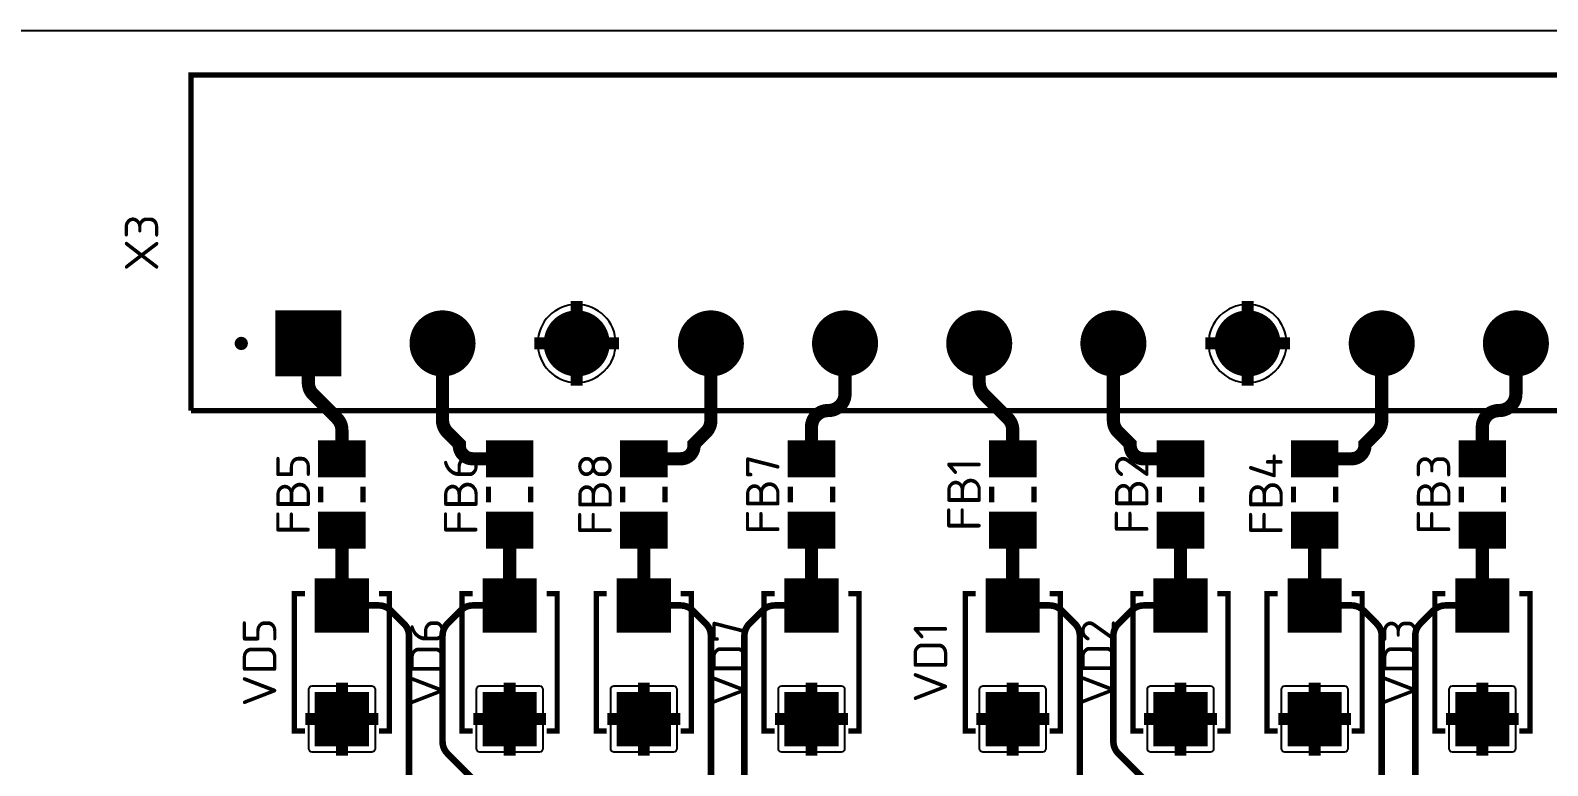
# Model space of a CAD drawing. Header units: millimetres. Extents: x 48 to 829, y 348 to 719.
# Drawn here: x 717.7 to 775.2, y 691.3 to 719.1 of the extents above; entities that cross this region are included whole.
import ezdxf
from ezdxf.enums import TextEntityAlignment as Align

# ---------------------------------------------------------------- set-up
doc = ezdxf.new("R2010")
doc.units = ezdxf.units.MM
doc.layers.add('TOP_ETCH', color=7, linetype='Continuous')
doc.styles.get("Standard").update_dxf_attribs({"font": 'txt.shx'})

msp = doc.modelspace()

# ---------------------------------------------------------------- linework, layer by layer
at = {"layer": 'TOP_ETCH', "color": 9}
msp.add_lwpolyline([(829.25, 616.25), (596, 616.25), (596, 719.12), (829.25, 719.12)], close=True, dxfattribs=at)
at = {"layer": 'TOP_ETCH'}
for points, const_width in [([(808.876, 704.735), (808.876, 717.435), (723.786, 717.435), (723.786, 704.735)], 0.2), ([(738.391, 707.275), (738.391, 708.879)], 0.45), ([(763.791, 707.275), (763.791, 708.879)], 0.45), ([(727.25, 706.125), (727.25, 708.425)], 0.2), ([(727.45, 706.125), (727.45, 708.425)], 0.2), ([(727.65, 706.125), (727.65, 708.425)], 0.2), ([(727.85, 706.125), (727.85, 708.425)], 0.2), ([(728.05, 706.125), (728.05, 708.425)], 0.2), ([(728.25, 706.125), (728.25, 708.425)], 0.2), ([(728.45, 706.125), (728.45, 708.425)], 0.2), ([(728.65, 706.125), (728.65, 708.425)], 0.2), ([(728.85, 706.125), (728.85, 708.425)], 0.2), ([(729.05, 706.125), (729.05, 708.425)], 0.2), ([(729.25, 706.125), (729.25, 708.425)], 0.2), ([(732.85, 706.222), (732.85, 708.328)], 0.2), ([(733.05, 706.156), (733.05, 708.394)], 0.2), ([(733.25, 706.127), (733.25, 708.423)], 0.2), ([(733.45, 706.134), (733.45, 708.416)], 0.2), ([(733.65, 706.177), (733.65, 708.373)], 0.2), ([(733.85, 706.26), (733.85, 708.29)], 0.2), ([(737.85, 706.261), (737.85, 708.289)], 0.2), ([(738.05, 706.177), (738.05, 708.373)], 0.2), ([(738.25, 706.134), (738.25, 708.416)], 0.2), ([(738.45, 706.127), (738.45, 708.423)], 0.2), ([(738.65, 706.155), (738.65, 708.395)], 0.2), ([(738.85, 706.221), (738.85, 708.329)], 0.2), ([(742.85, 706.308), (742.85, 708.242)], 0.2), ([(743.05, 706.205), (743.05, 708.345)], 0.2), ([(743.25, 706.147), (743.25, 708.403)], 0.2), ([(743.45, 706.126), (743.45, 708.424)], 0.2), ([(743.65, 706.14), (743.65, 708.41)], 0.2), ([(743.85, 706.19), (743.85, 708.36)], 0.2), ([(744.05, 706.282), (744.05, 708.268)], 0.2), ([(748.05, 706.24), (748.05, 708.31)], 0.2), ([(748.25, 706.166), (748.25, 708.384)], 0.2), ([(748.45, 706.13), (748.45, 708.42)], 0.2), ([(748.65, 706.13), (748.65, 708.42)], 0.2), ([(748.85, 706.165), (748.85, 708.385)], 0.2), ([(749.05, 706.239), (749.05, 708.311)], 0.2), ([(753.05, 706.283), (753.05, 708.267)], 0.2), ([(753.25, 706.19), (753.25, 708.36)], 0.2), ([(753.45, 706.14), (753.45, 708.41)], 0.2), ([(753.65, 706.126), (753.65, 708.424)], 0.2), ([(753.85, 706.147), (753.85, 708.403)], 0.2), ([(754.05, 706.205), (754.05, 708.345)], 0.2), ([(754.25, 706.306), (754.25, 708.244)], 0.2), ([(758.25, 706.222), (758.25, 708.328)], 0.2), ([(758.45, 706.156), (758.45, 708.394)], 0.2), ([(758.65, 706.127), (758.65, 708.423)], 0.2), ([(758.85, 706.134), (758.85, 708.416)], 0.2), ([(759.05, 706.177), (759.05, 708.373)], 0.2), ([(759.25, 706.26), (759.25, 708.29)], 0.2), ([(763.25, 706.261), (763.25, 708.289)], 0.2), ([(763.45, 706.177), (763.45, 708.373)], 0.2), ([(763.65, 706.134), (763.65, 708.416)], 0.2), ([(763.85, 706.127), (763.85, 708.423)], 0.2), ([(764.05, 706.155), (764.05, 708.395)], 0.2), ([(764.25, 706.221), (764.25, 708.329)], 0.2), ([(768.25, 706.308), (768.25, 708.242)], 0.2), ([(768.45, 706.205), (768.45, 708.345)], 0.2), ([(768.65, 706.147), (768.65, 708.403)], 0.2), ([(768.85, 706.126), (768.85, 708.424)], 0.2), ([(769.05, 706.14), (769.05, 708.41)], 0.2), ([(769.25, 706.19), (769.25, 708.36)], 0.2), ([(769.45, 706.282), (769.45, 708.268)], 0.2), ([(773.45, 706.24), (773.45, 708.31)], 0.2), ([(773.65, 706.166), (773.65, 708.384)], 0.2), ([(773.85, 706.13), (773.85, 708.42)], 0.2), ([(774.05, 706.13), (774.05, 708.42)], 0.2), ([(774.25, 706.165), (774.25, 708.385)], 0.2), ([(774.45, 706.239), (774.45, 708.311)], 0.2), ([(732.25, 706.832), (732.25, 707.718)], 0.2), ([(732.45, 706.513), (732.45, 708.037)], 0.2), ([(732.65, 706.334), (732.65, 708.216)], 0.2), ([(734.05, 706.394), (734.05, 708.156)], 0.2), ([(734.25, 706.612), (734.25, 707.938)], 0.2), ([(737.45, 706.614), (737.45, 707.936)], 0.2), ([(737.65, 706.396), (737.65, 708.154)], 0.2), ([(739.05, 706.333), (739.05, 708.217)], 0.2), ([(739.25, 706.511), (739.25, 708.039)], 0.2), ([(739.45, 706.827), (739.45, 707.723)], 0.2), ([(742.45, 706.746), (742.45, 707.804)], 0.2), ([(742.65, 706.47), (742.65, 708.08)], 0.2), ([(744.25, 706.43), (744.25, 708.12)], 0.2), ([(744.45, 706.672), (744.45, 707.878)], 0.2), ([(747.65, 706.561), (747.65, 707.989)], 0.2), ([(747.85, 706.364), (747.85, 708.186)], 0.2), ([(749.25, 706.362), (749.25, 708.188)], 0.2), ([(749.45, 706.558), (749.45, 707.992)], 0.2), ([(752.65, 706.675), (752.65, 707.875)], 0.2), ([(752.85, 706.431), (752.85, 708.119)], 0.2), ([(754.45, 706.468), (754.45, 708.082)], 0.2), ([(754.65, 706.742), (754.65, 707.808)], 0.2), ([(757.65, 706.832), (757.65, 707.718)], 0.2), ([(757.85, 706.513), (757.85, 708.037)], 0.2), ([(758.05, 706.334), (758.05, 708.216)], 0.2), ([(759.45, 706.394), (759.45, 708.156)], 0.2), ([(759.65, 706.612), (759.65, 707.938)], 0.2), ([(762.85, 706.614), (762.85, 707.936)], 0.2), ([(763.05, 706.396), (763.05, 708.154)], 0.2), ([(764.45, 706.333), (764.45, 708.217)], 0.2), ([(764.65, 706.511), (764.65, 708.039)], 0.2), ([(764.85, 706.827), (764.85, 707.723)], 0.2), ([(767.85, 706.746), (767.85, 707.804)], 0.2), ([(768.05, 706.47), (768.05, 708.08)], 0.2), ([(769.65, 706.43), (769.65, 708.12)], 0.2), ([(769.85, 706.672), (769.85, 707.878)], 0.2), ([(773.05, 706.561), (773.05, 707.989)], 0.2), ([(773.25, 706.364), (773.25, 708.186)], 0.2), ([(774.65, 706.362), (774.65, 708.188)], 0.2), ([(774.85, 706.558), (774.85, 707.992)], 0.2), ([(734.45, 707.117), (734.45, 707.433)], 0.2), ([(738.391, 707.275), (736.787, 707.275)], 0.45), ([(737.25, 707.132), (737.25, 707.418)], 0.2), ([(738.391, 705.671), (738.391, 707.275)], 0.45), ([(739.995, 707.275), (738.391, 707.275)], 0.45), ([(747.45, 706.943), (747.45, 707.607)], 0.2), ([(749.65, 706.937), (749.65, 707.613)], 0.2), ([(759.85, 707.117), (759.85, 707.433)], 0.2), ([(763.791, 707.275), (762.187, 707.275)], 0.45), ([(762.65, 707.132), (762.65, 707.418)], 0.2), ([(763.791, 705.671), (763.791, 707.275)], 0.45), ([(765.395, 707.275), (763.791, 707.275)], 0.45), ([(772.85, 706.943), (772.85, 707.607)], 0.2), ([(775.05, 706.937), (775.05, 707.613)], 0.2), ([(808.876, 704.735), (723.786, 704.735)], 0.2), ([(723.786, 704.735), (808.876, 704.735)], 0.2), ([(736.25, 704.707), (736.25, 704.763)], 0.2), ([(761.65, 704.707), (761.65, 704.763)], 0.2), ([(728.85, 702.31), (728.85, 703.51)], 0.2), ([(729.05, 702.31), (729.05, 703.51)], 0.2), ([(729.25, 702.31), (729.25, 703.51)], 0.2), ([(729.45, 702.31), (729.45, 703.51)], 0.2), ([(729.65, 702.31), (729.65, 703.51)], 0.2), ([(729.85, 702.31), (729.85, 703.51)], 0.2), ([(730.05, 702.31), (730.05, 703.51)], 0.2), ([(730.25, 702.31), (730.25, 703.51)], 0.2), ([(735.25, 702.31), (735.25, 703.51)], 0.2), ([(735.45, 702.31), (735.45, 703.51)], 0.2), ([(735.65, 702.31), (735.65, 703.51)], 0.2), ([(735.85, 702.31), (735.85, 703.51)], 0.2), ([(736.05, 702.31), (736.05, 703.51)], 0.2), ([(736.25, 702.31), (736.25, 703.51)], 0.2), ([(736.45, 702.31), (736.45, 703.51)], 0.2), ([(736.65, 702.31), (736.65, 703.51)], 0.2), ([(740.25, 702.31), (740.25, 703.51)], 0.2), ([(740.45, 702.31), (740.45, 703.51)], 0.2), ([(740.65, 702.31), (740.65, 703.51)], 0.2), ([(740.85, 702.31), (740.85, 703.51)], 0.2), ([(741.05, 702.31), (741.05, 703.51)], 0.2), ([(741.25, 702.31), (741.25, 703.51)], 0.2), ([(741.45, 702.31), (741.45, 703.51)], 0.2), ([(741.65, 702.31), (741.65, 703.51)], 0.2), ([(746.65, 702.31), (746.65, 703.51)], 0.2), ([(746.85, 702.31), (746.85, 703.51)], 0.2), ([(747.05, 702.31), (747.05, 703.51)], 0.2), ([(747.25, 702.31), (747.25, 703.51)], 0.2), ([(747.45, 702.31), (747.45, 703.51)], 0.2), ([(747.65, 702.31), (747.65, 703.51)], 0.2), ([(747.85, 702.31), (747.85, 703.51)], 0.2), ([(748.05, 702.31), (748.05, 703.51)], 0.2), ([(754.25, 702.31), (754.25, 703.51)], 0.2), ([(754.45, 702.31), (754.45, 703.51)], 0.2), ([(754.65, 702.31), (754.65, 703.51)], 0.2), ([(754.85, 702.31), (754.85, 703.51)], 0.2), ([(755.05, 702.31), (755.05, 703.51)], 0.2), ([(755.25, 702.31), (755.25, 703.51)], 0.2), ([(755.45, 702.31), (755.45, 703.51)], 0.2), ([(755.65, 702.31), (755.65, 703.51)], 0.2), ([(760.65, 702.31), (760.65, 703.51)], 0.2), ([(760.85, 702.31), (760.85, 703.51)], 0.2), ([(761.05, 702.31), (761.05, 703.51)], 0.2), ([(761.25, 702.31), (761.25, 703.51)], 0.2), ([(761.45, 702.31), (761.45, 703.51)], 0.2), ([(761.65, 702.31), (761.65, 703.51)], 0.2), ([(761.85, 702.31), (761.85, 703.51)], 0.2), ([(762.05, 702.31), (762.05, 703.51)], 0.2), ([(765.65, 702.31), (765.65, 703.51)], 0.2), ([(765.85, 702.31), (765.85, 703.51)], 0.2), ([(766.05, 702.31), (766.05, 703.51)], 0.2), ([(766.25, 702.31), (766.25, 703.51)], 0.2), ([(766.45, 702.31), (766.45, 703.51)], 0.2), ([(766.65, 702.31), (766.65, 703.51)], 0.2), ([(766.85, 702.31), (766.85, 703.51)], 0.2), ([(767.05, 702.31), (767.05, 703.51)], 0.2), ([(772.05, 702.31), (772.05, 703.51)], 0.2), ([(772.25, 702.31), (772.25, 703.51)], 0.2), ([(772.45, 702.31), (772.45, 703.51)], 0.2), ([(772.65, 702.31), (772.65, 703.51)], 0.2), ([(772.85, 702.31), (772.85, 703.51)], 0.2), ([(773.05, 702.31), (773.05, 703.51)], 0.2), ([(773.25, 702.31), (773.25, 703.51)], 0.2), ([(773.45, 702.31), (773.45, 703.51)], 0.2), ([(728.701, 701.26), (728.701, 701.86)], 0.2), ([(730.301, 701.26), (730.301, 701.86)], 0.2), ([(735.051, 701.26), (735.051, 701.86)], 0.2), ([(736.651, 701.26), (736.651, 701.86)], 0.2), ([(740.131, 701.26), (740.131, 701.86)], 0.2), ([(741.731, 701.26), (741.731, 701.86)], 0.2), ([(746.481, 701.26), (746.481, 701.86)], 0.2), ([(748.081, 701.26), (748.081, 701.86)], 0.2), ([(754.101, 701.26), (754.101, 701.86)], 0.2), ([(755.701, 701.26), (755.701, 701.86)], 0.2), ([(760.451, 701.26), (760.451, 701.86)], 0.2), ([(762.051, 701.26), (762.051, 701.86)], 0.2), ([(765.531, 701.26), (765.531, 701.86)], 0.2), ([(767.131, 701.26), (767.131, 701.86)], 0.2), ([(771.881, 701.26), (771.881, 701.86)], 0.2), ([(773.481, 701.26), (773.481, 701.86)], 0.2)]:
    msp.add_lwpolyline(points, dxfattribs=dict(at, const_width=const_width))
at = {"layer": 'TOP_ETCH', "const_width": 0.2}
for points in [[(729.381, 706.125), (727.081, 706.125), (727.081, 708.425), (729.381, 708.425)], [(730.301, 702.31), (728.701, 702.31), (728.701, 703.51), (730.301, 703.51)], [(736.651, 702.31), (735.051, 702.31), (735.051, 703.51), (736.651, 703.51)], [(741.731, 702.31), (740.131, 702.31), (740.131, 703.51), (741.731, 703.51)], [(748.081, 702.31), (746.481, 702.31), (746.481, 703.51), (748.081, 703.51)], [(755.701, 702.31), (754.101, 702.31), (754.101, 703.51), (755.701, 703.51)], [(762.051, 702.31), (760.451, 702.31), (760.451, 703.51), (762.051, 703.51)], [(767.131, 702.31), (765.531, 702.31), (765.531, 703.51), (767.131, 703.51)], [(773.481, 702.31), (771.881, 702.31), (771.881, 703.51), (773.481, 703.51)]]:
    msp.add_lwpolyline(points, close=True, dxfattribs=at)
for points in [[(734.461, 707.275, 1), (732.161, 707.275, 1)], [(739.541, 707.275, 1), (737.241, 707.275, 1)], [(744.621, 707.275, 1), (742.321, 707.275, 1)], [(749.701, 707.275, 1), (747.401, 707.275, 1)], [(754.781, 707.275, 1), (752.481, 707.275, 1)], [(759.861, 707.275, 1), (757.561, 707.275, 1)], [(764.941, 707.275, 1), (762.641, 707.275, 1)], [(770.021, 707.275, 1), (767.721, 707.275, 1)], [(775.101, 707.275, 1), (772.801, 707.275, 1)]]:
    msp.add_lwpolyline(points, format="xyb", close=True, dxfattribs=at)
at = {"layer": 'TOP_ETCH'}
for points in [[(738.391, 708.754, 1), (738.391, 705.796, 1)], [(763.791, 708.754, 1), (763.791, 705.796, 1)]]:
    msp.add_lwpolyline(points, format="xyb", close=True, dxfattribs=at)
for points, const_width in [([(725.691, 707.4, 1), (725.691, 707.15, 1), (725.691, 707.4)], 0.25), ([(729.501, 702.91), (729.501, 703.992, 0.198909), (729.315, 704.441), (728.417, 705.339, -0.198909), (728.231, 705.788), (728.231, 707.275)], 0.5), ([(735.851, 702.91), (734.451, 702.91, -0.414214), (733.946, 703.415), (733.946, 703.465), (733.497, 703.914, -0.198909), (733.311, 704.363), (733.311, 707.275)], 0.5), ([(740.931, 702.91), (742.331, 702.91, 0.414214), (742.836, 703.415), (742.836, 703.465), (743.285, 703.914, 0.198909), (743.471, 704.363), (743.471, 707.275)], 0.5), ([(747.281, 702.91), (747.281, 704.11, -0.414214), (747.906, 704.735), (747.916, 704.735, 0.414214), (748.551, 705.37), (748.551, 707.275)], 0.5), ([(754.901, 702.91), (754.901, 703.992, 0.198909), (754.715, 704.441), (753.817, 705.339, -0.198909), (753.631, 705.788), (753.631, 707.275)], 0.5), ([(761.251, 702.91), (759.851, 702.91, -0.414214), (759.346, 703.415), (759.346, 703.465), (758.897, 703.914, -0.198909), (758.711, 704.363), (758.711, 707.275)], 0.5), ([(766.331, 702.91), (767.731, 702.91, 0.414214), (768.236, 703.415), (768.236, 703.465), (768.685, 703.914, 0.198909), (768.871, 704.363), (768.871, 707.275)], 0.5), ([(772.681, 702.91), (772.681, 704.11, -0.414214), (773.306, 704.735), (773.316, 704.735, 0.414214), (773.951, 705.37), (773.951, 707.275)], 0.5)]:
    msp.add_lwpolyline(points, format="xyb", dxfattribs=dict(at, const_width=const_width))
at = {"layer": 'TOP_ETCH', "color": 9, "const_width": 0.2}
for points in [[(730.301, 699.61), (728.701, 699.61), (728.701, 700.81), (730.301, 700.81)], [(736.651, 699.61), (735.051, 699.61), (735.051, 700.81), (736.651, 700.81)], [(741.731, 699.61), (740.131, 699.61), (740.131, 700.81), (741.731, 700.81)], [(748.081, 699.61), (746.481, 699.61), (746.481, 700.81), (748.081, 700.81)], [(755.701, 699.61), (754.101, 699.61), (754.101, 700.81), (755.701, 700.81)], [(762.051, 699.61), (760.451, 699.61), (760.451, 700.81), (762.051, 700.81)], [(767.131, 699.61), (765.531, 699.61), (765.531, 700.81), (767.131, 700.81)], [(773.481, 699.61), (771.881, 699.61), (771.881, 700.81), (773.481, 700.81)], [(730.426, 696.435), (728.576, 696.435), (728.576, 698.285), (730.426, 698.285)], [(736.776, 696.435), (734.926, 696.435), (734.926, 698.285), (736.776, 698.285)], [(741.856, 696.435), (740.006, 696.435), (740.006, 698.285), (741.856, 698.285)], [(748.206, 696.435), (746.356, 696.435), (746.356, 698.285), (748.206, 698.285)], [(755.826, 696.435), (753.976, 696.435), (753.976, 698.285), (755.826, 698.285)], [(762.176, 696.435), (760.326, 696.435), (760.326, 698.285), (762.176, 698.285)], [(767.256, 696.435), (765.406, 696.435), (765.406, 698.285), (767.256, 698.285)], [(773.606, 696.435), (771.756, 696.435), (771.756, 698.285), (773.606, 698.285)], [(730.426, 692.135), (728.576, 692.135), (728.576, 693.985), (730.426, 693.985)], [(736.776, 692.135), (734.926, 692.135), (734.926, 693.985), (736.776, 693.985)], [(741.856, 692.135), (740.006, 692.135), (740.006, 693.985), (741.856, 693.985)], [(748.206, 692.135), (746.356, 692.135), (746.356, 693.985), (748.206, 693.985)], [(755.826, 692.135), (753.976, 692.135), (753.976, 693.985), (755.826, 693.985)], [(762.176, 692.135), (760.326, 692.135), (760.326, 693.985), (762.176, 693.985)], [(767.256, 692.135), (765.406, 692.135), (765.406, 693.985), (767.256, 693.985)], [(773.606, 692.135), (771.756, 692.135), (771.756, 693.985), (773.606, 693.985)]]:
    msp.add_lwpolyline(points, close=True, dxfattribs=at)
at = {"layer": 'TOP_ETCH', "color": 9}
for points, const_width in [([(728.85, 699.61), (728.85, 700.81)], 0.2), ([(729.05, 699.61), (729.05, 700.81)], 0.2), ([(729.25, 699.61), (729.25, 700.81)], 0.2), ([(729.45, 699.61), (729.45, 700.81)], 0.2), ([(729.65, 699.61), (729.65, 700.81)], 0.2), ([(729.85, 699.61), (729.85, 700.81)], 0.2), ([(730.05, 699.61), (730.05, 700.81)], 0.2), ([(730.25, 699.61), (730.25, 700.81)], 0.2), ([(735.25, 699.61), (735.25, 700.81)], 0.2), ([(735.45, 699.61), (735.45, 700.81)], 0.2), ([(735.65, 699.61), (735.65, 700.81)], 0.2), ([(735.85, 699.61), (735.85, 700.81)], 0.2), ([(736.05, 699.61), (736.05, 700.81)], 0.2), ([(736.25, 699.61), (736.25, 700.81)], 0.2), ([(736.45, 699.61), (736.45, 700.81)], 0.2), ([(736.65, 699.61), (736.65, 700.81)], 0.2), ([(740.25, 699.61), (740.25, 700.81)], 0.2), ([(740.45, 699.61), (740.45, 700.81)], 0.2), ([(740.65, 699.61), (740.65, 700.81)], 0.2), ([(740.85, 699.61), (740.85, 700.81)], 0.2), ([(741.05, 699.61), (741.05, 700.81)], 0.2), ([(741.25, 699.61), (741.25, 700.81)], 0.2), ([(741.45, 699.61), (741.45, 700.81)], 0.2), ([(741.65, 699.61), (741.65, 700.81)], 0.2), ([(746.65, 699.61), (746.65, 700.81)], 0.2), ([(746.85, 699.61), (746.85, 700.81)], 0.2), ([(747.05, 699.61), (747.05, 700.81)], 0.2), ([(747.25, 699.61), (747.25, 700.81)], 0.2), ([(747.45, 699.61), (747.45, 700.81)], 0.2), ([(747.65, 699.61), (747.65, 700.81)], 0.2), ([(747.85, 699.61), (747.85, 700.81)], 0.2), ([(748.05, 699.61), (748.05, 700.81)], 0.2), ([(754.25, 699.61), (754.25, 700.81)], 0.2), ([(754.45, 699.61), (754.45, 700.81)], 0.2), ([(754.65, 699.61), (754.65, 700.81)], 0.2), ([(754.85, 699.61), (754.85, 700.81)], 0.2), ([(755.05, 699.61), (755.05, 700.81)], 0.2), ([(755.25, 699.61), (755.25, 700.81)], 0.2), ([(755.45, 699.61), (755.45, 700.81)], 0.2), ([(755.65, 699.61), (755.65, 700.81)], 0.2), ([(760.65, 699.61), (760.65, 700.81)], 0.2), ([(760.85, 699.61), (760.85, 700.81)], 0.2), ([(761.05, 699.61), (761.05, 700.81)], 0.2), ([(761.25, 699.61), (761.25, 700.81)], 0.2), ([(761.45, 699.61), (761.45, 700.81)], 0.2), ([(761.65, 699.61), (761.65, 700.81)], 0.2), ([(761.85, 699.61), (761.85, 700.81)], 0.2), ([(762.05, 699.61), (762.05, 700.81)], 0.2), ([(765.65, 699.61), (765.65, 700.81)], 0.2), ([(765.85, 699.61), (765.85, 700.81)], 0.2), ([(766.05, 699.61), (766.05, 700.81)], 0.2), ([(766.25, 699.61), (766.25, 700.81)], 0.2), ([(766.45, 699.61), (766.45, 700.81)], 0.2), ([(766.65, 699.61), (766.65, 700.81)], 0.2), ([(766.85, 699.61), (766.85, 700.81)], 0.2), ([(767.05, 699.61), (767.05, 700.81)], 0.2), ([(772.05, 699.61), (772.05, 700.81)], 0.2), ([(772.25, 699.61), (772.25, 700.81)], 0.2), ([(772.45, 699.61), (772.45, 700.81)], 0.2), ([(772.65, 699.61), (772.65, 700.81)], 0.2), ([(772.85, 699.61), (772.85, 700.81)], 0.2), ([(773.05, 699.61), (773.05, 700.81)], 0.2), ([(773.25, 699.61), (773.25, 700.81)], 0.2), ([(773.45, 699.61), (773.45, 700.81)], 0.2), ([(729.501, 700.21), (729.501, 697.36)], 0.5), ([(735.851, 700.21), (735.851, 697.36)], 0.5), ([(740.931, 700.21), (740.931, 697.36)], 0.5), ([(747.281, 700.21), (747.281, 697.36)], 0.5), ([(754.901, 700.21), (754.901, 697.36)], 0.5), ([(761.251, 700.21), (761.251, 697.36)], 0.5), ([(766.331, 700.21), (766.331, 697.36)], 0.5), ([(772.681, 700.21), (772.681, 697.36)], 0.5), ([(728.65, 696.435), (728.65, 698.285)], 0.2), ([(728.85, 696.435), (728.85, 698.285)], 0.2), ([(729.05, 696.435), (729.05, 698.285)], 0.2), ([(729.25, 696.435), (729.25, 698.285)], 0.2), ([(729.45, 696.435), (729.45, 698.285)], 0.2), ([(729.65, 696.435), (729.65, 698.285)], 0.2), ([(729.85, 696.435), (729.85, 698.285)], 0.2), ([(730.05, 696.435), (730.05, 698.285)], 0.2), ([(730.25, 696.435), (730.25, 698.285)], 0.2), ([(735.05, 696.435), (735.05, 698.285)], 0.2), ([(735.25, 696.435), (735.25, 698.285)], 0.2), ([(735.45, 696.435), (735.45, 698.285)], 0.2), ([(735.65, 696.435), (735.65, 698.285)], 0.2), ([(735.85, 696.435), (735.85, 698.285)], 0.2), ([(736.05, 696.435), (736.05, 698.285)], 0.2), ([(736.25, 696.435), (736.25, 698.285)], 0.2), ([(736.45, 696.435), (736.45, 698.285)], 0.2), ([(736.65, 696.435), (736.65, 698.285)], 0.2), ([(740.05, 696.435), (740.05, 698.285)], 0.2), ([(740.25, 696.435), (740.25, 698.285)], 0.2), ([(740.45, 696.435), (740.45, 698.285)], 0.2), ([(740.65, 696.435), (740.65, 698.285)], 0.2), ([(740.85, 696.435), (740.85, 698.285)], 0.2), ([(741.05, 696.435), (741.05, 698.285)], 0.2), ([(741.25, 696.435), (741.25, 698.285)], 0.2), ([(741.45, 696.435), (741.45, 698.285)], 0.2), ([(741.65, 696.435), (741.65, 698.285)], 0.2), ([(741.85, 696.435), (741.85, 698.285)], 0.2), ([(746.45, 696.435), (746.45, 698.285)], 0.2), ([(746.65, 696.435), (746.65, 698.285)], 0.2), ([(746.85, 696.435), (746.85, 698.285)], 0.2), ([(747.05, 696.435), (747.05, 698.285)], 0.2), ([(747.25, 696.435), (747.25, 698.285)], 0.2), ([(747.45, 696.435), (747.45, 698.285)], 0.2), ([(747.65, 696.435), (747.65, 698.285)], 0.2), ([(747.85, 696.435), (747.85, 698.285)], 0.2), ([(748.05, 696.435), (748.05, 698.285)], 0.2), ([(754.05, 696.435), (754.05, 698.285)], 0.2), ([(754.25, 696.435), (754.25, 698.285)], 0.2), ([(754.45, 696.435), (754.45, 698.285)], 0.2), ([(754.65, 696.435), (754.65, 698.285)], 0.2), ([(754.85, 696.435), (754.85, 698.285)], 0.2), ([(755.05, 696.435), (755.05, 698.285)], 0.2), ([(755.25, 696.435), (755.25, 698.285)], 0.2), ([(755.45, 696.435), (755.45, 698.285)], 0.2), ([(755.65, 696.435), (755.65, 698.285)], 0.2), ([(760.45, 696.435), (760.45, 698.285)], 0.2), ([(760.65, 696.435), (760.65, 698.285)], 0.2), ([(760.85, 696.435), (760.85, 698.285)], 0.2), ([(761.05, 696.435), (761.05, 698.285)], 0.2), ([(761.25, 696.435), (761.25, 698.285)], 0.2), ([(761.45, 696.435), (761.45, 698.285)], 0.2), ([(761.65, 696.435), (761.65, 698.285)], 0.2), ([(761.85, 696.435), (761.85, 698.285)], 0.2), ([(762.05, 696.435), (762.05, 698.285)], 0.2), ([(765.45, 696.435), (765.45, 698.285)], 0.2), ([(765.65, 696.435), (765.65, 698.285)], 0.2), ([(765.85, 696.435), (765.85, 698.285)], 0.2), ([(766.05, 696.435), (766.05, 698.285)], 0.2), ([(766.25, 696.435), (766.25, 698.285)], 0.2), ([(766.45, 696.435), (766.45, 698.285)], 0.2), ([(766.65, 696.435), (766.65, 698.285)], 0.2), ([(766.85, 696.435), (766.85, 698.285)], 0.2), ([(767.05, 696.435), (767.05, 698.285)], 0.2), ([(767.25, 696.435), (767.25, 698.285)], 0.2), ([(771.85, 696.435), (771.85, 698.285)], 0.2), ([(772.05, 696.435), (772.05, 698.285)], 0.2), ([(772.25, 696.435), (772.25, 698.285)], 0.2), ([(772.45, 696.435), (772.45, 698.285)], 0.2), ([(772.65, 696.435), (772.65, 698.285)], 0.2), ([(772.85, 696.435), (772.85, 698.285)], 0.2), ([(773.05, 696.435), (773.05, 698.285)], 0.2), ([(773.25, 696.435), (773.25, 698.285)], 0.2), ([(773.45, 696.435), (773.45, 698.285)], 0.2), ([(728.101, 697.81), (727.701, 697.81), (727.701, 692.61), (728.101, 692.61)], 0.2), ([(730.901, 697.81), (731.301, 697.81), (731.301, 692.61), (730.901, 692.61)], 0.2), ([(734.451, 697.81), (734.051, 697.81), (734.051, 692.61), (734.451, 692.61)], 0.2), ([(737.251, 697.81), (737.651, 697.81), (737.651, 692.61), (737.251, 692.61)], 0.2), ([(739.531, 697.81), (739.131, 697.81), (739.131, 692.61), (739.531, 692.61)], 0.2), ([(742.331, 697.81), (742.731, 697.81), (742.731, 692.61), (742.331, 692.61)], 0.2), ([(745.881, 697.81), (745.481, 697.81), (745.481, 692.61), (745.881, 692.61)], 0.2), ([(748.681, 697.81), (749.081, 697.81), (749.081, 692.61), (748.681, 692.61)], 0.2), ([(753.501, 697.81), (753.101, 697.81), (753.101, 692.61), (753.501, 692.61)], 0.2), ([(756.301, 697.81), (756.701, 697.81), (756.701, 692.61), (756.301, 692.61)], 0.2), ([(759.851, 697.81), (759.451, 697.81), (759.451, 692.61), (759.851, 692.61)], 0.2), ([(762.651, 697.81), (763.051, 697.81), (763.051, 692.61), (762.651, 692.61)], 0.2), ([(764.931, 697.81), (764.531, 697.81), (764.531, 692.61), (764.931, 692.61)], 0.2), ([(767.731, 697.81), (768.131, 697.81), (768.131, 692.61), (767.731, 692.61)], 0.2), ([(771.281, 697.81), (770.881, 697.81), (770.881, 692.61), (771.281, 692.61)], 0.2), ([(774.081, 697.81), (774.481, 697.81), (774.481, 692.61), (774.081, 692.61)], 0.2), ([(729.501, 693.06), (729.501, 694.439)], 0.45), ([(735.851, 693.06), (735.851, 694.439)], 0.45), ([(740.931, 693.06), (740.931, 694.439)], 0.45), ([(747.281, 693.06), (747.281, 694.439)], 0.45), ([(754.901, 693.06), (754.901, 694.439)], 0.45), ([(761.251, 693.06), (761.251, 694.439)], 0.45), ([(766.331, 693.06), (766.331, 694.439)], 0.45), ([(772.681, 693.06), (772.681, 694.439)], 0.45), ([(728.65, 692.135), (728.65, 693.985)], 0.2), ([(728.85, 692.135), (728.85, 693.985)], 0.2), ([(729.05, 692.135), (729.05, 693.985)], 0.2), ([(729.25, 692.135), (729.25, 693.985)], 0.2), ([(729.45, 692.135), (729.45, 693.985)], 0.2), ([(729.65, 692.135), (729.65, 693.985)], 0.2), ([(729.85, 692.135), (729.85, 693.985)], 0.2), ([(730.05, 692.135), (730.05, 693.985)], 0.2), ([(730.25, 692.135), (730.25, 693.985)], 0.2), ([(735.05, 692.135), (735.05, 693.985)], 0.2), ([(735.25, 692.135), (735.25, 693.985)], 0.2), ([(735.45, 692.135), (735.45, 693.985)], 0.2), ([(735.65, 692.135), (735.65, 693.985)], 0.2), ([(735.85, 692.135), (735.85, 693.985)], 0.2), ([(736.05, 692.135), (736.05, 693.985)], 0.2), ([(736.25, 692.135), (736.25, 693.985)], 0.2), ([(736.45, 692.135), (736.45, 693.985)], 0.2), ([(736.65, 692.135), (736.65, 693.985)], 0.2), ([(740.05, 692.135), (740.05, 693.985)], 0.2), ([(740.25, 692.135), (740.25, 693.985)], 0.2), ([(740.45, 692.135), (740.45, 693.985)], 0.2), ([(740.65, 692.135), (740.65, 693.985)], 0.2), ([(740.85, 692.135), (740.85, 693.985)], 0.2), ([(741.05, 692.135), (741.05, 693.985)], 0.2), ([(741.25, 692.135), (741.25, 693.985)], 0.2), ([(741.45, 692.135), (741.45, 693.985)], 0.2), ([(741.65, 692.135), (741.65, 693.985)], 0.2), ([(741.85, 692.135), (741.85, 693.985)], 0.2), ([(746.45, 692.135), (746.45, 693.985)], 0.2), ([(746.65, 692.135), (746.65, 693.985)], 0.2), ([(746.85, 692.135), (746.85, 693.985)], 0.2), ([(747.05, 692.135), (747.05, 693.985)], 0.2), ([(747.25, 692.135), (747.25, 693.985)], 0.2), ([(747.45, 692.135), (747.45, 693.985)], 0.2), ([(747.65, 692.135), (747.65, 693.985)], 0.2), ([(747.85, 692.135), (747.85, 693.985)], 0.2), ([(748.05, 692.135), (748.05, 693.985)], 0.2), ([(754.05, 692.135), (754.05, 693.985)], 0.2), ([(754.25, 692.135), (754.25, 693.985)], 0.2), ([(754.45, 692.135), (754.45, 693.985)], 0.2), ([(754.65, 692.135), (754.65, 693.985)], 0.2), ([(754.85, 692.135), (754.85, 693.985)], 0.2), ([(755.05, 692.135), (755.05, 693.985)], 0.2), ([(755.25, 692.135), (755.25, 693.985)], 0.2), ([(755.45, 692.135), (755.45, 693.985)], 0.2), ([(755.65, 692.135), (755.65, 693.985)], 0.2), ([(760.45, 692.135), (760.45, 693.985)], 0.2), ([(760.65, 692.135), (760.65, 693.985)], 0.2), ([(760.85, 692.135), (760.85, 693.985)], 0.2), ([(761.05, 692.135), (761.05, 693.985)], 0.2), ([(761.25, 692.135), (761.25, 693.985)], 0.2), ([(761.45, 692.135), (761.45, 693.985)], 0.2), ([(761.65, 692.135), (761.65, 693.985)], 0.2), ([(761.85, 692.135), (761.85, 693.985)], 0.2), ([(762.05, 692.135), (762.05, 693.985)], 0.2), ([(765.45, 692.135), (765.45, 693.985)], 0.2), ([(765.65, 692.135), (765.65, 693.985)], 0.2), ([(765.85, 692.135), (765.85, 693.985)], 0.2), ([(766.05, 692.135), (766.05, 693.985)], 0.2), ([(766.25, 692.135), (766.25, 693.985)], 0.2), ([(766.45, 692.135), (766.45, 693.985)], 0.2), ([(766.65, 692.135), (766.65, 693.985)], 0.2), ([(766.85, 692.135), (766.85, 693.985)], 0.2), ([(767.05, 692.135), (767.05, 693.985)], 0.2), ([(767.25, 692.135), (767.25, 693.985)], 0.2), ([(771.85, 692.135), (771.85, 693.985)], 0.2), ([(772.05, 692.135), (772.05, 693.985)], 0.2), ([(772.25, 692.135), (772.25, 693.985)], 0.2), ([(772.45, 692.135), (772.45, 693.985)], 0.2), ([(772.65, 692.135), (772.65, 693.985)], 0.2), ([(772.85, 692.135), (772.85, 693.985)], 0.2), ([(773.05, 692.135), (773.05, 693.985)], 0.2), ([(773.25, 692.135), (773.25, 693.985)], 0.2), ([(773.45, 692.135), (773.45, 693.985)], 0.2), ([(729.501, 693.06), (728.122, 693.06)], 0.45), ([(729.501, 691.681), (729.501, 693.06)], 0.45), ([(730.88, 693.06), (729.501, 693.06)], 0.45), ([(735.851, 693.06), (734.472, 693.06)], 0.45), ([(735.851, 691.681), (735.851, 693.06)], 0.45), ([(737.23, 693.06), (735.851, 693.06)], 0.45), ([(740.931, 693.06), (739.552, 693.06)], 0.45), ([(740.931, 691.681), (740.931, 693.06)], 0.45), ([(742.31, 693.06), (740.931, 693.06)], 0.45), ([(747.281, 693.06), (745.902, 693.06)], 0.45), ([(747.281, 691.681), (747.281, 693.06)], 0.45), ([(748.66, 693.06), (747.281, 693.06)], 0.45), ([(754.901, 693.06), (753.522, 693.06)], 0.45), ([(754.901, 691.681), (754.901, 693.06)], 0.45), ([(756.28, 693.06), (754.901, 693.06)], 0.45), ([(761.251, 693.06), (759.872, 693.06)], 0.45), ([(761.251, 691.681), (761.251, 693.06)], 0.45), ([(762.63, 693.06), (761.251, 693.06)], 0.45), ([(766.331, 693.06), (764.952, 693.06)], 0.45), ([(766.331, 691.681), (766.331, 693.06)], 0.45), ([(767.71, 693.06), (766.331, 693.06)], 0.45), ([(772.681, 693.06), (771.302, 693.06)], 0.45), ([(772.681, 691.681), (772.681, 693.06)], 0.45), ([(774.06, 693.06), (772.681, 693.06)], 0.45)]:
    msp.add_lwpolyline(points, dxfattribs=dict(at, const_width=const_width))
at = {"layer": 'TOP_ETCH', "color": 9, "const_width": 0.25}
for points in [[(731.301, 685.685), (731.301, 687.857, -0.198909), (731.487, 688.306), (731.855, 688.674, 0.198909), (732.041, 689.123), (732.041, 696.217, 0.198909), (731.855, 696.666), (731.347, 697.174, 0.198909), (730.898, 697.36), (729.501, 697.36)], [(735.536, 689.495, 0.198924), (735.377, 689.879), (733.497, 691.759, -0.198909), (733.311, 692.208), (733.311, 696.217, -0.198909), (733.497, 696.666), (734.005, 697.174, -0.198909), (734.454, 697.36), (735.851, 697.36)], [(743.471, 679.015), (743.471, 696.217, 0.198909), (743.285, 696.666), (742.777, 697.174, 0.198909), (742.328, 697.36), (740.931, 697.36)], [(746.011, 679.015), (746.011, 682.247, 0.198909), (745.825, 682.696), (744.927, 683.594, -0.198909), (744.741, 684.043), (744.741, 696.217, -0.198909), (744.927, 696.666), (745.435, 697.174, -0.198909), (745.884, 697.36), (747.281, 697.36)], [(756.701, 685.685), (756.701, 687.857, -0.198909), (756.887, 688.306), (757.255, 688.674, 0.198909), (757.441, 689.123), (757.441, 696.217, 0.198909), (757.255, 696.666), (756.747, 697.174, 0.198909), (756.298, 697.36), (754.901, 697.36)], [(760.936, 689.495, 0.198924), (760.777, 689.879), (758.897, 691.759, -0.198909), (758.711, 692.208), (758.711, 696.217, -0.198909), (758.897, 696.666), (759.405, 697.174, -0.198909), (759.854, 697.36), (761.251, 697.36)], [(768.871, 679.015), (768.871, 696.217, 0.198909), (768.685, 696.666), (768.177, 697.174, 0.198909), (767.728, 697.36), (766.331, 697.36)], [(771.411, 679.015), (771.411, 682.247, 0.198909), (771.225, 682.696), (770.327, 683.594, -0.198909), (770.141, 684.043), (770.141, 696.217, -0.198909), (770.327, 696.666), (770.835, 697.174, -0.198909), (771.284, 697.36), (772.681, 697.36)]]:
    msp.add_lwpolyline(points, format="xyb", dxfattribs=at)
at = {"layer": 'TOP_ETCH', "color": 9}
for points in [[(728.247, 691.931), (728.247, 694.189, -0.414214), (728.372, 694.314), (730.63, 694.314, -0.414214), (730.755, 694.189), (730.755, 691.931, -0.414214), (730.63, 691.806), (728.372, 691.806, -0.414214)], [(737.105, 694.189), (737.105, 691.931, -0.414214), (736.98, 691.806), (734.722, 691.806, -0.414214), (734.597, 691.931), (734.597, 694.189, -0.414214), (734.722, 694.314), (736.98, 694.314, -0.414214)], [(739.677, 691.931), (739.677, 694.189, -0.414214), (739.802, 694.314), (742.06, 694.314, -0.414214), (742.185, 694.189), (742.185, 691.931, -0.414214), (742.06, 691.806), (739.802, 691.806, -0.414214)], [(746.027, 691.931), (746.027, 694.189, -0.414214), (746.152, 694.314), (748.41, 694.314, -0.414214), (748.535, 694.189), (748.535, 691.931, -0.414214), (748.41, 691.806), (746.152, 691.806, -0.414214)], [(753.647, 691.931), (753.647, 694.189, -0.414214), (753.772, 694.314), (756.03, 694.314, -0.414214), (756.155, 694.189), (756.155, 691.931, -0.414214), (756.03, 691.806), (753.772, 691.806, -0.414214)], [(762.505, 694.189), (762.505, 691.931, -0.414214), (762.38, 691.806), (760.122, 691.806, -0.414214), (759.997, 691.931), (759.997, 694.189, -0.414214), (760.122, 694.314), (762.38, 694.314, -0.414214)], [(765.077, 691.931), (765.077, 694.189, -0.414214), (765.202, 694.314), (767.46, 694.314, -0.414214), (767.585, 694.189), (767.585, 691.931, -0.414214), (767.46, 691.806), (765.202, 691.806, -0.414214)], [(771.427, 691.931), (771.427, 694.189, -0.414214), (771.552, 694.314), (773.81, 694.314, -0.414214), (773.935, 694.189), (773.935, 691.931, -0.414214), (773.81, 691.806), (771.552, 691.806, -0.414214)]]:
    msp.add_lwpolyline(points, format="xyb", close=True, dxfattribs=at)

# ---------------------------------------------------------------- texts
at = {"layer": 'TOP_ETCH', "width": 1.019685}
msp.add_text('X3', height=1.27, rotation=90, dxfattribs=at).set_placement((722.551, 711.085), align=Align.CENTER)
at = {"layer": 'TOP_ETCH', "color": 7, "width": 1.019685}
for s, p in [('FB5', (728.289, 701.561)), ('FB6', (734.639, 701.561)), ('FB8', (739.719, 701.561)), ('FB7', (746.069, 701.561)), ('FB1', (753.689, 701.561)), ('FB2', (760.039, 701.561)), ('FB4', (765.119, 701.561)), ('FB3', (771.469, 701.561)), ('VD5', (727.018, 695.21)), ('VD6', (733.368, 695.21)), ('VD7', (744.798, 695.21)), ('VD1', (752.418, 695.21)), ('VD2', (758.768, 695.21)), ('VD3', (770.199, 695.211))]:
    msp.add_text(s, height=1.27, rotation=90, dxfattribs=at).set_placement(p, align=Align.CENTER)

doc.saveas('drawing.dxf')
